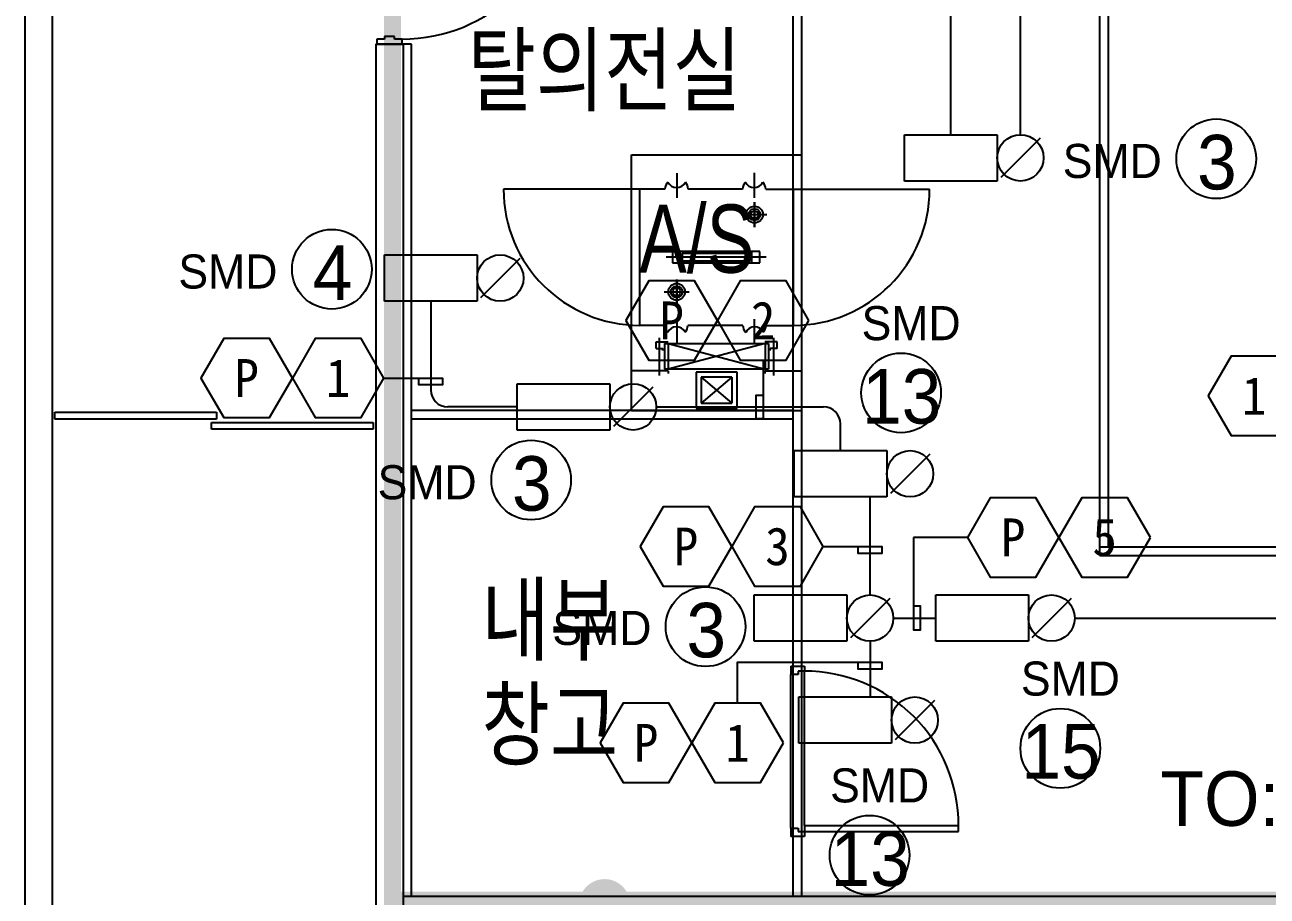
# Model space of a CAD drawing. Header units: millimetres. Extents: x 118559 to 211622, y 1329 to 63037.
# Drawn here: x 140470 to 147761, y 35944 to 41058 of the extents above; entities that cross this region are included whole.
import ezdxf
from ezdxf.enums import TextEntityAlignment as Align

# ---------------------------------------------------------------- set-up
doc = ezdxf.new("R2010")
doc.units = ezdxf.units.MM
doc.header["$LTSCALE"] = 120
doc.linetypes.add('HIDDENX2', pattern=[0.75, 0.5, -0.25])
for name, color, linetype in [('1구역', 41, 'Continuous'), ('ARCH', 9, 'Continuous'), ('DAMPER', 2, 'Continuous'), ('duct-si', 7, 'Continuous'), ('fire', 2, 'Continuous'), ('fire-l', 4, 'Continuous'), ('smd-f', 2, 'Continuous')]:
    doc.layers.add(name, color=color, linetype=linetype)
doc.styles.add('GHD', font='')
doc.styles.add('ghs', font='')
doc.styles.add('TT', font='')
doc.styles.add('돋움', font='')
doc.styles.get('GHD').set_extended_font_data('Dotum')
doc.styles.get('ghs').set_extended_font_data('Dotum')
doc.styles.get('TT').set_extended_font_data('Dotum')
doc.styles.get('돋움').set_extended_font_data('DotumChe')

# ---------------------------------------------------------------- blocks, each defined once
blk = doc.blocks.new('e-22-1')
at = {"layer": 'DAMPER'}
blk.add_line((-5, 1), (-1, 1), dxfattribs=at)
at = {"layer": 'fire'}
for p, q in [((-5, -1), (-5, 1)), ((-1, 1), (-1, -1)), ((0.85, 0.85), (-0.85, -0.85)), ((-1, -1), (-5, -1))]:
    blk.add_line(p, q, dxfattribs=at)
blk.add_circle((0, 0), 1, dxfattribs=at)

msp = doc.modelspace()

# ---------------------------------------------------------------- linework, layer by layer
at = {"layer": '1구역', "color": 2, "linetype": 'HIDDENX2', "ltscale": 7, "const_width": 100, "elevation": 0}
msp.add_lwpolyline([(142627.6, 44357), (142627.6, 35920.8), (153905.1, 35920.8), (153905.1, 44357)], close=True, dxfattribs=at)
at = {"layer": 'ARCH', "color": 9}
for p, q in [((146780.1, 37944.2, 0), (146780.1, 44244.2, 0)), ((146830.1, 37994.2, 0), (146830.1, 44194.2, 0)), ((140470.1, 42694.2, 0), (140470.1, 31264.2, 0)), ((140630.1, 42694.2, 0), (140630.1, 31294.2, 0)), ((144980.1, 35944.2, 0), (144980.1, 42144.2, 0)), ((145030.1, 35944.2, 0), (145030.1, 42144.2, 0)), ((142640.1, 40989.2, 0), (142580.1, 40989.2, 0)), ((142580.1, 40989.2, 0), (142580.1, 40974.2, 0)), ((142640.1, 40989.2, 0), (142580.1, 40989.2, 0)), ((142580.1, 40989.2, 0), (142580.1, 40974.2, 0)), ((142640.1, 40974.2, 0), (142640.1, 40989.2, 0)), ((142640.1, 40974.2, 0), (142640.1, 40989.2, 0)), ((142530.1, 40944.2, 0), (142530.1, 31994.2, 0)), ((142530.1, 40944.2, 0), (142530.1, 31994.2, 0)), ((142690.1, 40944.2, 0), (142530.1, 40944.2, 0)), ((142580.1, 40974.2, 0), (142535.1, 40974.2, 0)), ((142535.1, 40974.2, 0), (142535.1, 40944.2, 0)), ((142580.1, 40974.2, 0), (142535.1, 40974.2, 0)), ((142535.1, 40974.2, 0), (142535.1, 40944.2, 0)), ((142535.1, 40944.2, 0), (142685.1, 40944.2, 0)), ((142535.1, 40944.2, 0), (142685.1, 40944.2, 0)), ((142685.1, 40974.2, 0), (142640.1, 40974.2, 0)), ((142685.1, 40974.2, 0), (142640.1, 40974.2, 0)), ((142685.1, 40944.2, 0), (142685.1, 40974.2, 0)), ((142685.1, 40944.2, 0), (142685.1, 40974.2, 0)), ((142690.1, 40944.2, 0), (142690.1, 35894.2, 0)), ((142740.1, 40944.2, 0), (142690.1, 40944.2, 0)), ((142740.1, 35944.2, 0), (142740.1, 40944.2, 0)), ((144030.1, 38794.2, 0), (144030.1, 40294.2, 0)), ((144030.1, 40294.2, 0), (145030.1, 40294.2, 0)), ((145030.1, 38794.2, 0), (145030.1, 40294.2, 0)), ((145030.1, 39061.5, 0), (145030.1, 40294.2, 0)), ((144295.8, 40188.3, 0), (144295.8, 40042.6, 0)), ((144752.5, 40043.5, 0), (144752.5, 40189.2, 0)), ((144079.6, 40094.2, 0), (143279.6, 40094.2, 0)), ((144080.2, 39294.2, 0), (144080.2, 40094.2, 0)), ((144227, 40094.2, 0), (144080.2, 40094.2, 0)), ((144682.2, 40094.2, 0), (144363.2, 40094.2, 0)), ((144818.5, 40094.2, 0), (144980.5, 40094.2, 0)), ((144980.5, 39294.2, 0), (144980.5, 40094.2, 0)), ((144980.5, 40094.2, 0), (145780.5, 40094.2, 0)), ((144752.5, 39871.4, 0), (144752.5, 40017.2, 0)), ((144752.5, 40017.2, 0), (144752.5, 39871.4, 0)), ((144679.6, 39944.3, 0), (144825.4, 39944.3, 0)), ((144820.6, 39694.2, 0), (144233.7, 39694.2, 0)), ((144783.3, 39726.9, 0), (144271.1, 39726.9, 0)), ((144271.1, 39726.9, 0), (144271.1, 39661.5, 0)), ((144316.6, 39726.9, 0), (144316.6, 39661.5, 0)), ((144726.3, 39715.5, 0), (144328, 39715.5, 0)), ((144328, 39715.5, 0), (144328, 39672.9, 0)), ((144328, 39672.9, 0), (144726.3, 39672.9, 0)), ((144726.3, 39672.9, 0), (144726.3, 39715.5, 0)), ((144737.7, 39661.5, 0), (144737.7, 39726.9, 0)), ((144783.3, 39661.5, 0), (144783.3, 39726.9, 0)), ((144271.1, 39661.5, 0), (144783.3, 39661.5, 0)), ((144295.8, 39563.8, 0), (144295.8, 39418, 0)), ((144295.8, 39418, 0), (144295.8, 39563.8, 0)), ((144222.9, 39490.9, 0), (144368.7, 39490.9, 0)), ((144295.8, 39330.2, 0), (144295.8, 39184.5, 0)), ((144752.5, 39184.2, 0), (144752.5, 39329.9, 0)), ((144225, 39294.2, 0), (144080.2, 39294.2, 0)), ((144683.7, 39294.2, 0), (144361.2, 39294.2, 0)), ((144820, 39294.2, 0), (144980.5, 39294.2, 0)), ((144175.1, 39197, 0), (144246.5, 39197, 0)), ((144175.1, 39159.2, 0), (144175.1, 39197, 0)), ((144175.1, 39159.2, 0), (144215.1, 39159.2, 0)), ((144195.1, 38999, 0), (144195.1, 39221.3, 0)), ((144215.1, 39145.8, 0), (144215.1, 39159.2, 0)), ((144225.1, 39187, 0), (144835.1, 39187, 0)), ((144225.1, 39187, 0), (144225.1, 39037, 0)), ((144815.1, 39187, 0), (144245.1, 39037, 0)), ((144245.1, 39187, 0), (144815.1, 39037, 0)), ((144245.1, 39187, 0), (144245.1, 39037, 0)), ((144885.1, 39197, 0), (144813.6, 39197, 0)), ((144815.1, 39187, 0), (144815.1, 39037, 0)), ((144835.1, 39187, 0), (144835.1, 39037, 0)), ((144845.1, 39145.8, 0), (144845.1, 39159.2, 0)), ((144885.1, 39159.2, 0), (144845.1, 39159.2, 0)), ((144865.1, 38999, 0), (144865.1, 39221.3, 0)), ((144885.1, 39159.2, 0), (144885.1, 39197, 0)), ((144246.5, 39027, 0), (144030.1, 39027, 0)), ((144835.1, 39037, 0), (144225.1, 39037, 0)), ((144246.5, 39027, 0), (144246.5, 39012, 0)), ((144410.1, 39019.2, 0), (144410.1, 38808.3, 0)), ((144650.1, 39019.2, 0), (144410.1, 39019.2, 0)), ((144650.1, 38808.3, 0), (144650.1, 39019.2, 0)), ((144813.6, 39027, 0), (145030.1, 39027, 0)), ((144813.6, 39027, 0), (144813.6, 39012, 0)), ((144620.1, 38989.2, 0), (144440.1, 38838.3, 0)), ((144440.1, 38989.2, 0), (144620.1, 38838.3, 0)), ((144440.1, 38989.2, 0), (144440.1, 38838.3, 0)), ((144620.1, 38989.2, 0), (144440.1, 38989.2, 0)), ((144620.1, 38989.2, 0), (144620.1, 38838.3, 0)), ((144980.1, 38794.2, 0), (142740.1, 38794.2, 0)), ((144030.1, 38794.2, 0), (145030.1, 38794.2, 0)), ((144410.1, 38808.3, 0), (144650.1, 38808.3, 0)), ((144440.1, 38838.3, 0), (144620.1, 38838.3, 0)), ((140645.1, 38784.2, 0), (141595.1, 38784.2, 0)), ((140645.1, 38744.2, 0), (140645.1, 38784.2, 0)), ((141595.1, 38744.2, 0), (140645.1, 38744.2, 0)), ((141565.1, 38724.2, 0), (142515.1, 38724.2, 0)), ((141565.1, 38684.2, 0), (141565.1, 38724.2, 0)), ((141595.1, 38784.2, 0), (141595.1, 38744.2, 0)), ((142515.1, 38724.2, 0), (142515.1, 38684.2, 0)), ((144980.1, 38744.2, 0), (142740.1, 38744.2, 0)), ((142515.1, 38684.2, 0), (141565.1, 38684.2, 0)), ((146780.1, 37994.2, 0), (153670.1, 37994.2, 0)), ((146780.1, 37944.2, 0), (153670.1, 37944.2, 0)), ((144965.1, 37294.2, 0), (145045.1, 37294.2, 0)), ((144965.1, 37294.2, 0), (144965.1, 37244.3, 0)), ((144980.1, 37294.2, 0), (145030.1, 37294.2, 0)), ((145009.2, 37264.8, 0), (145009.2, 37244.3, 0)), ((145045.1, 37264.8, 0), (145009.2, 37264.8, 0)), ((145009.2, 37264.8, 0), (145009.2, 37244.3, 0)), ((145045.1, 37294.2, 0), (145045.1, 37264.8, 0)), ((145045.1, 36358.8, 0), (145045.1, 37264.8, 0)), ((145009.2, 37244.3, 0), (144965.1, 37244.3, 0)), ((144965.1, 36344.1, 0), (144965.1, 37244.3, 0)), ((144965.1, 36344.1, 0), (145009.2, 36344.1, 0)), ((144965.1, 36344.1, 0), (144965.1, 36294.2, 0)), ((145009.2, 36344.1, 0), (145009.2, 36323.6, 0)), ((145009.2, 36323.6, 0), (145045.1, 36323.6, 0)), ((145045.1, 36358.8, 0), (145950.3, 36358.8, 0)), ((145045.1, 36358.8, 0), (145045.1, 36323.6, 0)), ((145045.1, 36323.6, 0), (145045.1, 36294.2, 0)), ((145045.1, 36323.6, 0), (145950.3, 36323.6, 0)), ((145950.3, 36323.6, 0), (145950.3, 36358.8, 0)), ((145045.1, 36294.2, 0), (144965.1, 36294.2, 0)), ((145030.1, 36294.2, 0), (144980.1, 36294.2, 0)), ((145030.1, 36294.2, 0), (144980.1, 36294.2, 0)), ((142690.1, 35944.2, 0), (153670.1, 35944.2, 0))]:
    msp.add_line(p, q, dxfattribs=at)
for centre, radius in [((144752.5, 39944.3, 0), 49), ((144752.5, 39944.3, 0), 34.2), ((144752.5, 39944.3, 0), 22.4), ((144295.8, 39490.9, 0), 49), ((144295.8, 39490.9, 0), 34.2), ((144295.8, 39490.9, 0), 22.4)]:
    msp.add_circle(centre, radius, dxfattribs=at)
for centre, radius, start, end in [((142685.1, 41914.2, 0), 940, 270, 358.1729), ((144295.1, 40090, 0), 68.3, 138.28591, 176.48783), ((144295.8, 40159.7, 0), 57, 205.15043, 333.73559), ((144295.1, 40090, 0), 68.3, 3.51217, 40.60012), ((144750.3, 40090, 0), 68.3, 138.28591, 176.48783), ((144751, 40159.7, 0), 57, 205.15043, 333.73559), ((144750.3, 40090, 0), 68.3, 3.51217, 40.60012), ((144079.6, 40094.2, 0), 800, 180, 270), ((144980.5, 40094.2, 0), 800, 270, 0), ((144293.1, 39298.4, 0), 68.3, 183.51217, 221.71409), ((144293.8, 39228.7, 0), 57, 26.26441, 154.84957), ((144293.1, 39298.4, 0), 68.3, 319.39988, 356.48783), ((144751.9, 39298.4, 0), 68.3, 183.51217, 221.71409), ((144752.5, 39228.7, 0), 57, 26.26441, 154.84957), ((144751.9, 39298.4, 0), 68.3, 319.39988, 356.48783), ((145045.6, 36360.2, 0), 904.7, 359.91508, 90.03615)]:
    msp.add_arc(centre, radius, start, end, dxfattribs=at)
at = {"layer": 'duct-si', "const_width": 150, "elevation": 0}
msp.add_lwpolyline([(143872.9, 35969.2, 1), (143872.9, 35819.2, 1)], format="xyb", close=True, dxfattribs=at)
at = {"layer": 'fire', "color": 2}
msp.add_line((146001.8, 38049.8), (145686.5, 38049.8), dxfattribs=at)
at = {"layer": 'fire', "color": 2, "elevation": 0}
for points in [[(144803.3, 39090.4), (144803.3, 38745.9), (144762.5, 38745.9), (144762.5, 38884.7), (144803.3, 38884.7)], [(142577.4, 38985.2), (142922, 38985.2), (142922, 38944.4), (142783.1, 38944.4), (142783.1, 38985.2)], [(145156.1, 37996.2), (145500.7, 37996.2), (145500.7, 37955.4), (145361.8, 37955.4), (145361.8, 37996.2)], [(145686.5, 38049.8), (145686.5, 37506.9), (145727.3, 37506.9), (145727.3, 37645.8), (145686.5, 37645.8)], [(144653.4, 37076.5), (144653.4, 37317.8), (145500.7, 37317.8), (145500.7, 37277), (145361.8, 37277), (145361.8, 37317.8)]]:
    msp.add_lwpolyline(points, dxfattribs=at)
at = {"layer": 'fire-l', "color": 6, "ltscale": 2}
for p, q in [((146313.1, 40412.7, 0), (146313.1, 42863.9, 0)), ((145905.1, 40412.7, 0), (145905.1, 41167.8, 0)), ((142852.6, 39435.9, 0), (142852.6, 38915.3, 0)), ((143359.8, 38815.3, 0), (142952.6, 38815.3, 0)), ((144175.8, 38815.3, 0), (145157.5, 38815.3, 0)), ((145257.5, 38559.2, 0), (145257.5, 38715.3, 0)), ((145431.2, 37712.4, 0), (145431.2, 38287.2, 0)), ((145567.2, 37576.4, 0), (145816.4, 37576.4, 0)), ((146632.4, 37576.4, 0), (148111, 37576.4, 0)), ((145431.2, 37440.4, 0), (145431.2, 37113.7))]:
    msp.add_line(p, q, dxfattribs=at)
at = {"layer": 'fire-l', "color": 2, "elevation": 0}
for points in [[(144534.7, 39323.1), (144400.4, 39555.7), (144131.8, 39555.7), (143997.5, 39323.1), (144131.8, 39090.4), (144400.4, 39090.4)], [(145071.9, 39323.1), (144937.6, 39555.7), (144669, 39555.7), (144534.7, 39323.1), (144669, 39090.4), (144937.6, 39090.4)], [(142040.2, 38985.2), (141905.9, 39217.9), (141637.3, 39217.9), (141503, 38985.2), (141637.3, 38752.6), (141905.9, 38752.6)], [(142577.4, 38985.2), (142443.1, 39217.9), (142174.5, 39217.9), (142040.2, 38985.2), (142174.5, 38752.6), (142443.1, 38752.6)], [(147953.4, 38880.4), (147819.1, 39113.1), (147550.5, 39113.1), (147416.2, 38880.4), (147550.5, 38647.8), (147819.1, 38647.8)], [(144618.9, 37996.2), (144484.6, 38228.8), (144216, 38228.8), (144081.6, 37996.2), (144216, 37763.5), (144484.6, 37763.5)], [(145156.1, 37996.2), (145021.8, 38228.8), (144753.2, 38228.8), (144618.9, 37996.2), (144753.2, 37763.5), (145021.8, 37763.5)]]:
    msp.add_lwpolyline(points, close=True, dxfattribs=at)
at = {"layer": 'fire-l', "color": 2}
for points in [[(146539, 38049.8), (146404.7, 38282.4), (146136.1, 38282.4), (146001.8, 38049.8), (146136.1, 37817.2), (146404.7, 37817.2)], [(147076.2, 38049.8), (146941.9, 38282.4), (146673.3, 38282.4), (146539, 38049.8), (146673.3, 37817.2), (146941.9, 37817.2)], [(144384.8, 36843.9), (144250.5, 37076.5), (143981.9, 37076.5), (143847.6, 36843.9), (143981.9, 36611.3), (144250.5, 36611.3)], [(144922, 36843.9), (144787.7, 37076.5), (144519.1, 37076.5), (144384.8, 36843.9), (144519.1, 36611.3), (144787.7, 36611.3)]]:
    msp.add_lwpolyline(points, close=True, dxfattribs=at)
at = {"layer": 'fire-l', "color": 6, "ltscale": 2}
for centre, start, end in [((142952.6, 38915.3, 0), 180, 270), ((145157.5, 38715.3, 0), 0, 90)]:
    msp.add_arc(centre, 100, start, end, dxfattribs=at)
at = {"layer": 'smd-f'}
for centre in [(147462.8, 40272.1), (142272.3, 39623.3), (145612.8, 38897.7), (143441.8, 38386.5, 0), (144465.4, 37525.7, 0), (146547.6, 36811.7), (145428, 36184.8)]:
    msp.add_circle(centre, 233.7, dxfattribs=at)

# ---------------------------------------------------------------- block references
at = {"layer": 'fire-l', "ltscale": 2, "xscale": 136, "yscale": 136, "zscale": 136}
for p in [(146313.1, 40276.7, 0), (143260.6, 39571.9, 0), (144039.8, 38815.3, 0), (145665.5, 38423.2, 0), (145431.2, 37576.4, 0), (146496.4, 37576.4, 0), (145692.9, 36977.7)]:
    msp.add_blockref('e-22-1', p, dxfattribs=at)

# ---------------------------------------------------------------- texts
at = {"layer": 'ARCH', "color": 9, "style": 'GHD', "width": 0.8}
for s, p in [('탈의전실', (143068.1, 40593.5, -2807)), ('A/S', (144076.2, 39603.1, 0)), ('내부', (143149.8, 37368.8, 0)), ('창고', (143149.8, 36753.4, 0))]:
    msp.add_text(s, height=400, dxfattribs=at).set_placement(p)
at = {"layer": 'fire', "style": '돋움'}
for s, p in [('P', (144266.1, 39323.1, 0)), ('2', (144803.3, 39323.1, 0)), ('P', (141771.6, 38985.2, 0)), ('1', (142308.8, 38985.2, 0)), ('1', (147684.8, 38880.4, 0)), ('P', (146270.4, 38049.8)), ('5', (146807.6, 38049.8)), ('P', (144350.3, 37996.2, 0)), ('3', (144887.5, 37996.2, 0)), ('P', (144116.2, 36843.9)), ('1', (144653.4, 36843.9))]:
    msp.add_text(s, height=222.4, dxfattribs=at).set_placement(p, align=Align.MIDDLE)
at = {"layer": 'smd-f', "style": 'TT'}
for s, p in [('3', (147466.5, 40252.1)), ('4', (142276.1, 39603.3)), ('13', (145616.5, 38877.8)), ('3', (143445.6, 38366.5, 0)), ('3', (144469.2, 37505.7, 0)), ('15', (146551.4, 36791.7)), ('TO:댐퍼전원반', (148488.2, 36520.3, 0)), ('13', (145431.7, 36164.8))]:
    msp.add_text(s, height=320, dxfattribs=at).set_placement(p, align=Align.MIDDLE)
at = {"layer": 'smd-f', "style": 'ghs'}
for p in [(146561.5, 40159.1, 0), (141371.1, 39510.2, 0), (145381.1, 39207.2, 0), (142540.6, 38273.4, 0), (143566.2, 37418.4, 0), (146316, 37121.2, 0), (145196.3, 36494.3, 0)]:
    msp.add_text('SMD', height=200, dxfattribs=at).set_placement(p)

doc.saveas('drawing.dxf')
